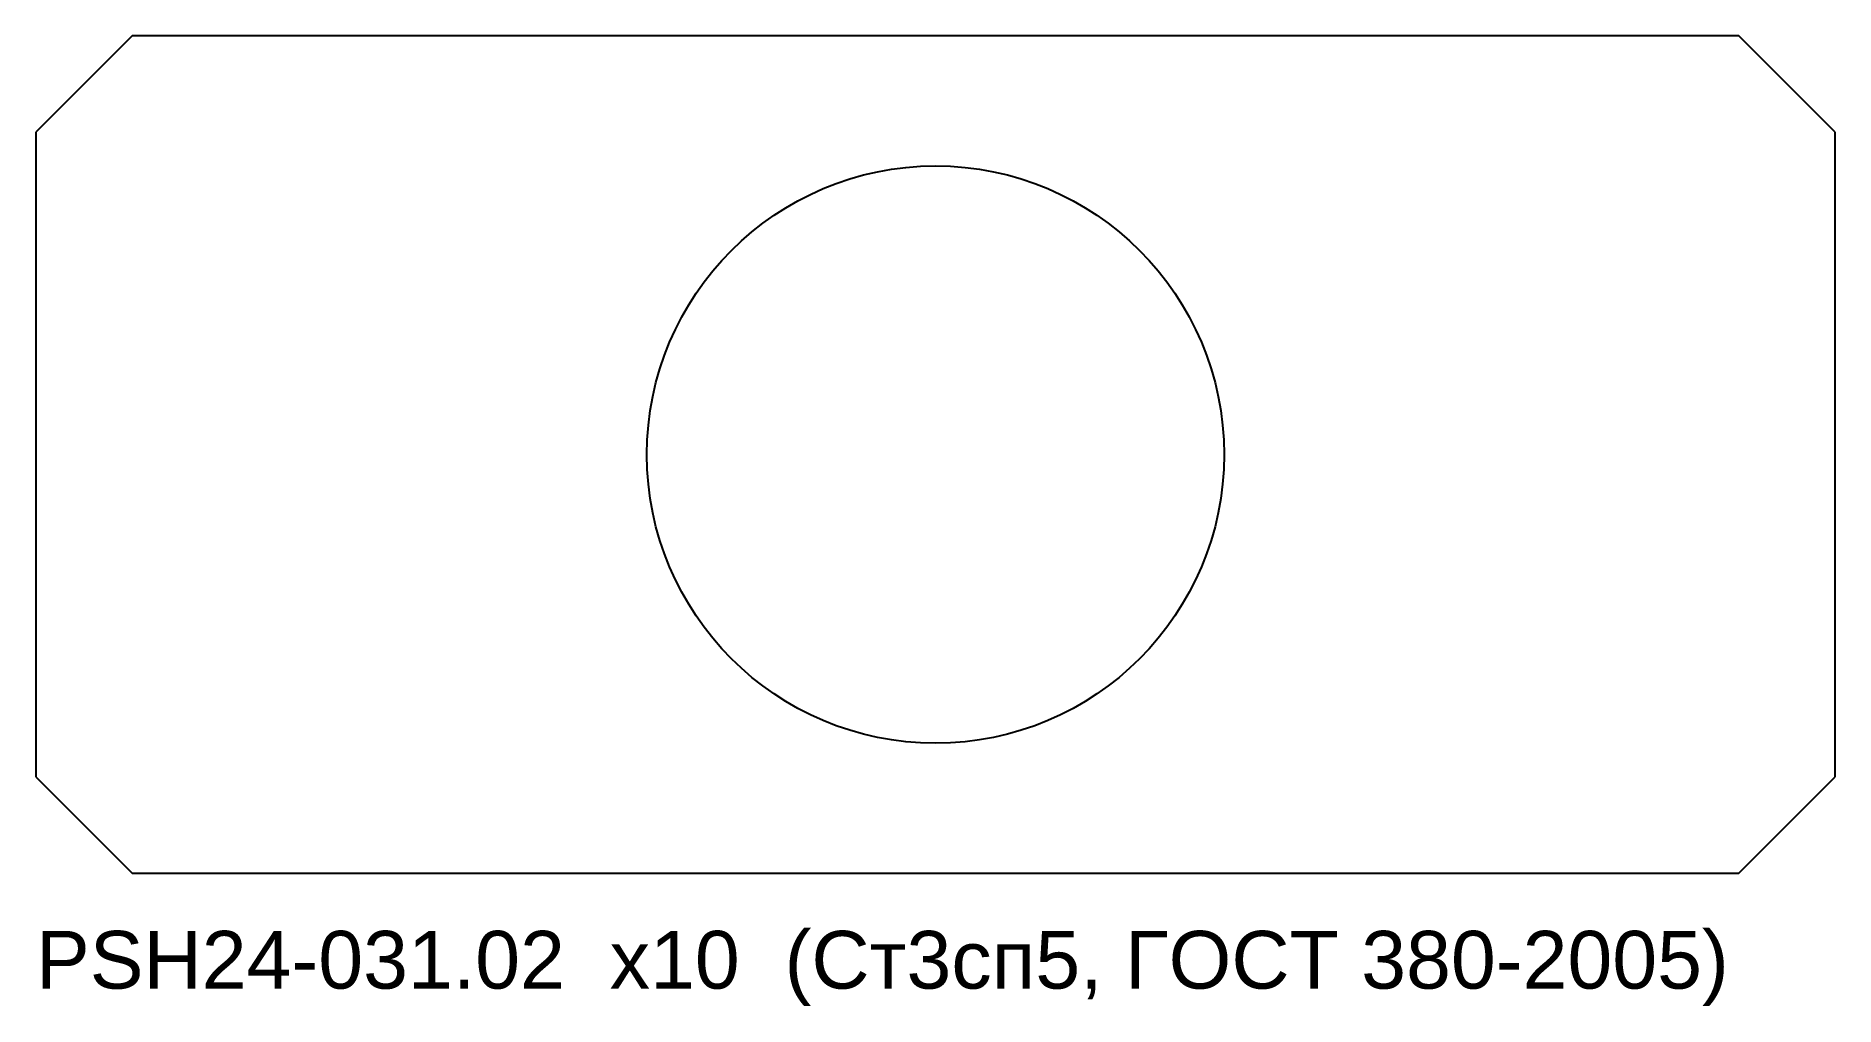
# Model space of a CAD drawing. Header units: millimetres. Extents: x -94 to 94, y -57 to 44.
import ezdxf

# ---------------------------------------------------------------- set-up
doc = ezdxf.new("R2010")
doc.units = ezdxf.units.MM
for name, color, linetype in [('CUT', 1, 'Continuous'), ('CUT_INNER', 3, 'Continuous'), ('MARK', 5, 'Continuous')]:
    doc.layers.add(name, color=color, linetype=linetype)
doc.styles.add('GOST', font='Arial')

msp = doc.modelspace()

# ---------------------------------------------------------------- linework, layer by layer
at = {"layer": 'CUT'}
for p, q in [((-83.5, 43.5), (-93.5, 33.5)), ((83.5, 43.5), (-83.5, 43.5)), ((93.5, 33.5), (83.5, 43.5)), ((-93.5, 33.5), (-93.5, -33.5)), ((93.5, -33.5), (93.5, 33.5)), ((-93.5, -33.5), (-83.5, -43.5)), ((83.5, -43.5), (93.5, -33.5)), ((-83.5, -43.5), (83.5, -43.5))]:
    msp.add_line(p, q, dxfattribs=at)
at = {"layer": 'CUT_INNER'}
msp.add_circle((0, 0), 30, dxfattribs=at)

# ---------------------------------------------------------------- texts
at = {"layer": 'MARK', "style": 'GOST'}
msp.add_text('PSH24-031.02  x10  (Ст3сп5, ГОСТ 380-2005)', height=6, dxfattribs=at).set_placement((-93.5, -55.5))

doc.saveas('drawing.dxf')
